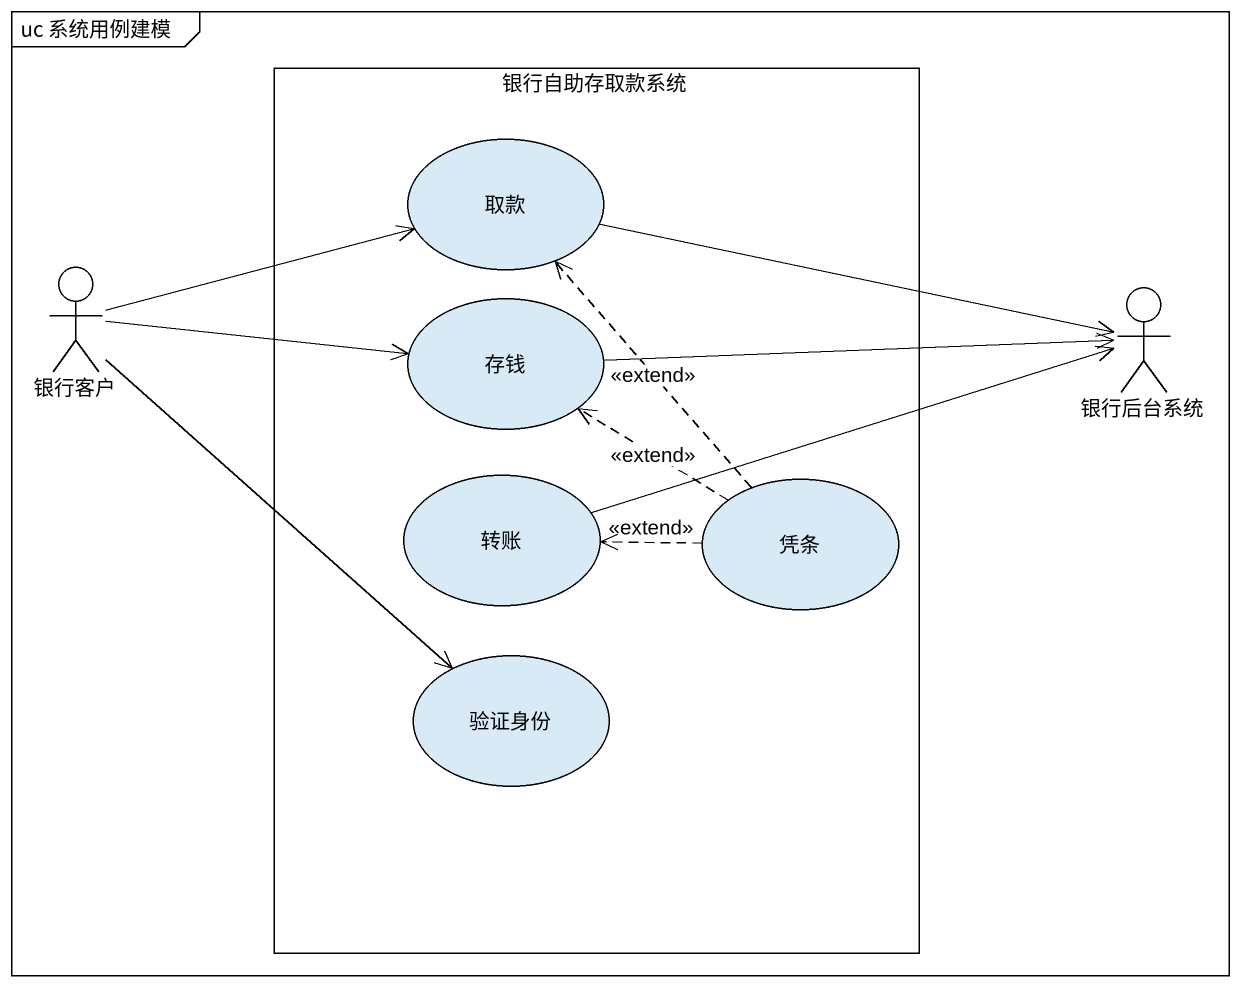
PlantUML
@startuml
mainframe uc 系统用例建模
rectangle 银行自助存取款系统 {
  usecase 取款
  usecase 存钱
  usecase 转账
  usecase 凭条
  usecase 验证身份
}
actor 银行客户
actor 银行后台系统
取款 -right-> 银行后台系统
银行客户 -right-> 取款
银行客户 -right-> 存钱
银行客户 --> 验证身份
存钱 -right-> 银行后台系统
转账 -right-> 银行后台系统
凭条 .up.> 取款 : <<extend>>
凭条 .up.> 存钱 : <<extend>>
凭条 .left.> 转账 : <<extend>>
@enduml
